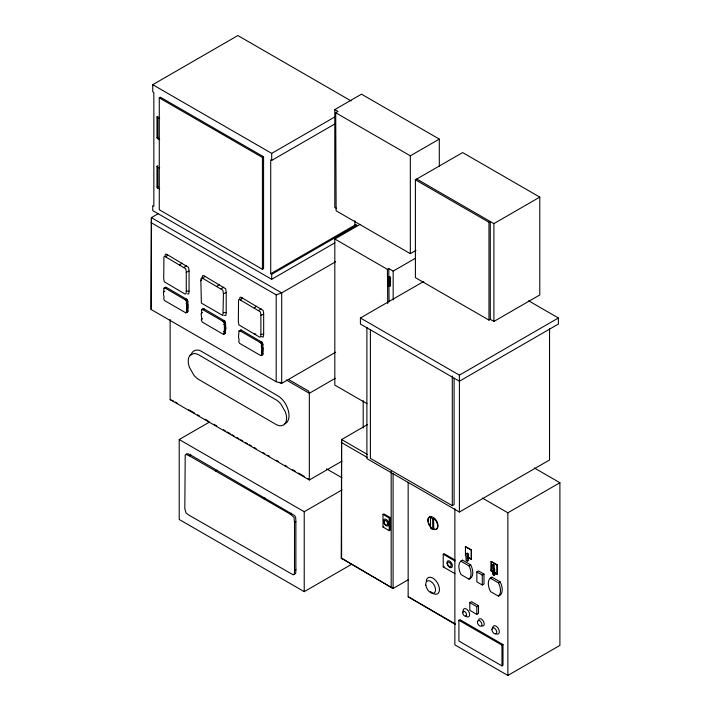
<?xml version="1.0" encoding="UTF-8"?>
<svg xmlns="http://www.w3.org/2000/svg" width="711" height="711" viewBox="0 0 711 711"><rect width="100%" height="100%" fill="white"/><g stroke="black" fill="none" stroke-linecap="round" stroke-linejoin="round"><path stroke-width="1.07" d="M294.523 522.407L293.99 517.412L290.666 514.337L189.33 455.822L186.326 454.471L185.207 454.88L184.833 508.818L186.024 512.942L189.33 515.377L293.314 574.888L294.256 574.195L294.505 572.142L294.523 522.407L295.883 521.625L295.705 517.786L294.683 515.599L190.69 455.04L188.051 453.769L186.717 453.902M186.282 291.234L186.06 293.714L185.073 294.078L164.312 281.814L163.717 278.721L163.93 256.849L164.437 256.387L165.539 256.795L185.678 268.749L186.264 271.371L186.282 291.234L189.055 291.075L189.046 270.438L188.531 267.345L166.525 254.191L165.45 254.174L165.059 256.093M189.055 291.075L188.735 293.883L187.562 294.007M200.866 280.783L201.097 278.303L202.075 277.939L222.836 290.204L223.441 293.812L222.952 315.551L201.355 303.082L200.866 280.783L201.755 279.307M202.368 276.161L202.973 275.45L204.146 275.886L225.698 288.799L226.214 291.892L226.196 313.551L225.805 315.471L224.507 315.346M260.893 334.312L260.67 336.792L259.684 337.156L238.923 324.891L238.327 321.799L238.549 299.926L239.056 299.464L240.158 299.873L260.297 311.827L260.884 314.449L260.893 334.312L263.665 334.152L263.665 313.515L263.15 310.423L241.136 297.269L240.06 297.251L239.669 299.171M263.665 334.152L263.257 337.094L261.452 336.694M202.217 277.548L202.271 276.757M335.672 352.194L281.698 383.353L276.197 381.709L151.096 309.481L151.39 217.646L158.011 213.815M408.425 579.652L393.085 588.512L341.244 558.091L341.6 439.54L367.489 424.6M388.153 276.943L389.379 277.957L390.499 277.308L389.592 276.561L388.153 276.943L388.082 285.778L389.379 286.311L390.499 285.662L390.499 277.308M388.082 285.778L388.748 284.951M186.478 312.564L186.94 306.37L186.282 303.277L186.664 302.113L185.802 300.131L165.263 288.142L163.992 288.186L163.459 294.221L164.072 297.002L163.69 298.753L164.579 300.584L185.82 312.849L187.873 311.356L187.837 301.437L186.975 299.455L166.436 287.457L165.761 287.208L164.908 288.195M224.418 330.473L224.329 323.567L223.476 321.594L202.262 309.347L201.4 310.334L201.782 311.933L201.124 314.28L201.737 318.466L201.364 320.208L202.244 322.039L222.801 334.063L224.152 334.019L223.992 331.308L225.583 329.797L225.778 328.562L225.503 322.892L224.64 320.919L204.101 308.921L202.831 308.974L201.4 310.334M261.515 355.349L261.968 349.154L261.319 346.061L261.692 344.897L260.839 342.915L240.291 330.926L239.02 330.971L238.487 337.005L239.1 339.787L238.727 341.538L239.607 343.369L260.848 355.633L262.91 354.149L262.866 344.222L262.004 342.24L241.464 330.242L240.789 329.993L239.936 330.979M151.096 309.481L151.39 217.646L281.698 292.879L335.672 261.719M186.353 454.649L186.566 454.098M191.152 354.798C192.05 350.327 197.48 348.728 201.089 351.136L278.579 396.258C283.742 399.715 287.075 405.43 288.515 411.385A17.571 10.15 60 0 1 288.515 419.49L287.048 422.316L284.747 423.952M223.485 334.303L225.316 333.343L225.583 329.797M166.045 257.08L167.529 254.742M203.213 278.534L204.688 276.197M240.665 300.158L242.14 297.82M179.67 264.945L182.016 263.106M216.828 286.4L219.175 284.56M254.28 308.023L256.627 306.183M183.945 267.416L186.566 265.727M221.103 288.87L223.725 287.182M258.555 310.494L261.177 308.805M334.828 242.851L271.7 279.299L152.732 210.607L152.732 205.603L153.843 206.243L153.843 92.377L152.732 91.728L152.732 84.698L237.865 35.55L351.074 100.909M159.273 97.878L160.41 97.22L263.568 156.776L263.568 268.634L262.421 269.3L159.273 209.745L159.273 97.878L262.421 157.433L263.568 156.776M159.708 139.329L157.878 138.823L156.998 137.765L156.998 116.906L157.958 116.355M156.998 137.765L157.958 137.214M159.708 188.717L157.878 188.211L156.998 187.153L156.998 166.294L157.958 165.743M156.998 187.153L157.958 186.593M336.596 208.456L334.792 207.408L334.792 109.592L361.49 94.172L439.3 139.098L439.3 166.578M415.935 250.414L410.327 253.649L336.125 210.811L335.708 112.747L337.983 111.431L334.792 109.592M152.732 84.698L271.7 153.38L334.828 116.942M270.713 273.717L355.847 224.569L356.833 225.138L271.7 274.286L270.713 273.717L270.713 159.851L271.7 160.419L334.828 123.972M163.992 288.186L165.761 287.208M165.263 288.142L166.436 287.457M163.663 291.839L164.836 291.163M335.708 112.747L410.327 155.825L439.3 139.098M185.136 299.607L186.309 298.931M185.802 300.131L186.975 299.455M186.406 301.126L187.58 300.451M186.664 302.113L187.837 301.437M186.504 302.939L187.677 302.264M186.282 303.277L187.455 302.602M186.735 305.161L187.908 304.486M186.94 306.37L188.113 305.694M186.94 307.774L188.113 307.099M186.744 309.018L187.917 308.343M186.326 309.854L187.5 309.178M186.469 310.396L187.642 309.72M186.709 311.311L187.873 310.636M415.411 179.812L462.621 152.563L539.791 197.116L539.791 294.941L493.905 321.434L490.288 319.337L488.964 320.101L415.411 277.637L415.411 179.812L488.964 222.276L490.288 221.521L490.288 319.337M186.709 312.04L187.873 311.356M185.82 312.849L187.651 311.88M201.657 309.649L203.426 308.672M202.928 309.596L204.101 308.921M201.329 313.302L202.502 312.627M366.983 403.67L334.81 385.104L334.81 238.994L360.184 224.347M201.364 319.479L202.528 318.804M222.801 321.07L223.974 320.394M223.476 321.594L224.64 320.919M224.072 322.59L225.245 321.914M224.329 323.567L225.503 322.892M224.178 324.403L225.343 323.727M223.956 324.74L225.12 324.065M224.4 326.625L225.574 325.949M224.605 327.833L225.778 327.158M224.605 329.237L225.778 328.562M223.992 331.308L225.165 330.633M224.134 331.859L225.307 331.184M224.374 332.766L225.547 332.09M224.374 333.495L225.547 332.819M239.02 330.971L240.789 329.993M240.291 330.926L241.464 330.242M260.164 342.391L261.337 341.715M334.81 238.994L387.415 269.362L388.775 268.58L393.165 271.104L415.108 258.44M260.839 342.915L262.004 342.24M261.435 343.911L262.608 343.235M261.692 344.897L262.866 344.222M261.532 345.724L262.706 345.048M261.319 346.061L262.483 345.386M261.764 347.946L262.937 347.27M261.968 349.154L263.141 348.479M261.968 350.559L263.141 349.883M261.781 351.803L262.946 351.127M261.355 352.638L262.528 351.963M261.497 353.18L262.67 352.505M261.737 354.096L262.91 353.42M261.737 354.825L262.91 354.149M260.848 355.633L262.679 354.673M416.735 179.048L493.905 223.609L539.791 197.116M528.602 300.797L558.393 317.995L558.393 324.047L459.404 381.203L360.415 324.047L360.415 317.995L423.845 281.378M351.563 564.321L304.228 591.65L179.216 519.474L179.216 439.54L209.505 422.058M189.33 455.822L190.69 455.04M335.308 378.296L309.338 393.29L286.302 379.985M215.682 471.038L217.042 470.247M360.415 317.995L459.404 375.15L558.393 317.995M263.665 498.74L265.025 497.949M342.044 461.101L309.338 479.987L170.142 399.626L170.142 319.515M290.008 513.955L291.377 513.164M179.216 439.54L304.228 511.724L342.098 489.861M382.998 514.409L383.896 513.893L390.152 517.501L390.152 530.157L389.246 530.673L382.998 527.064L382.998 514.409L389.246 518.017L390.152 517.501M294.523 570.258L295.883 569.467M382.998 527.064L383.896 526.549M432.777 529.135L432.635 518.701L433.586 518.15L433.728 528.584L432.039 529.055L430.484 527.891L430.484 517.519L431.435 516.968A6.977 4.026 60 0 0 427.826 519.643A6.977 4.026 60 0 0 430.253 526.709M370.395 329.824L370.395 458.399L452.294 505.681L454.098 504.641L454.098 378.279M430.484 527.891L431.435 527.34M366.894 327.309L366.894 458.613L459.404 512.027L549.541 459.981L549.541 328.695M432.039 529.055L433.728 528.584M482.307 498.038L507.858 512.791L559.904 482.733L559.904 645.401L507.858 675.45L454.871 644.859L454.871 508.756M454.987 573.67L443.229 566.88L443.229 554.225L444.126 553.7L454.978 559.975M465.456 555.735L465.456 546.546L471.446 550.003L471.446 559.202L468.38 557.7L468.38 555.469A1.324 0.764 60 0 0 468.273 553.727A1.324 0.764 60 0 0 466.878 553.416M465.216 546.679L471.446 550.003M443.229 566.88L444.126 566.356M467.296 556.1A1.324 0.764 60 0 0 467.323 554.571A1.324 0.764 60 0 0 465.989 553.798A1.324 0.764 60 0 0 466.025 555.362L466.025 560.384L467.296 561.112L467.296 556.1L468.38 555.469M460.826 561.148L462.541 560.152L470.7 564.863A12.78 7.377 60 0 1 470.7 578.176L468.984 579.172L461.075 574.604A12.727 7.35 60 0 1 460.826 561.148L468.984 565.858L470.7 564.863M467.296 558.331L468.62 557.566L471.446 559.202M467.296 561.112L468.62 560.348L468.62 557.566M492.759 571.777L491.034 570.773L491.265 561.45L497.256 564.907L497.256 574.097L494.856 572.986L494.518 570.586A1.564 0.907 60 0 0 494.323 568.587L494.056 564.952L492.803 564.347L491.71 564.978L491.968 568.489A1.68 0.969 60 0 0 492.314 570.755L492.696 574.524L493.994 575.27L495.318 574.506L495.087 572.844L493.763 573.608M476.841 571.964L478.556 570.977L483.995 574.115L483.995 583.998L482.28 584.993L476.841 581.847L476.841 571.964L482.28 575.11L483.995 574.115M491.71 564.978L492.972 565.574L494.056 564.952M491.034 561.583L497.256 564.907M493.994 575.27L493.434 571.217A1.564 0.907 60 0 0 493.23 569.218L494.323 568.587M491.034 570.773L492.999 571.635M493.434 571.217L494.518 570.586M490.279 578.15L491.994 577.154L500.171 581.882A12.78 7.377 60 0 1 500.153 595.178L498.438 596.173L490.528 591.605A12.727 7.35 60 0 1 490.279 578.15L498.438 582.86L500.153 581.865M469.811 602.644L471.526 601.657L478.512 605.692L478.512 613.371L476.797 614.357L469.811 610.322L469.811 602.644L476.797 606.679L478.512 605.692M458.897 620.268L459.928 619.672L502.997 644.539L502.997 665.309L501.966 665.914L458.897 641.046L458.897 620.268L501.966 645.135L502.997 644.539M186.282 272.357L189.055 270.989M223.441 293.812L226.214 292.443M260.893 315.435L263.665 314.066M224.658 333.628L225.316 333.343M151.096 222.632L276.197 294.852L281.698 292.879L281.698 383.353L279.779 382.251M294.683 574.106L295.616 573.413L295.874 571.351L295.883 521.625M254.28 334.09L255.844 333.966M223.441 312.689L226.214 312.529M156.998 116.906L157.878 117.964L159.708 118.479M156.998 166.294L157.878 167.352L159.708 167.858M186.309 311.925L186.993 312.173M261.337 354.709L262.021 354.958M430.484 517.519L432.635 518.701M170.142 399.626L173.564 401.093M534.352 467.989L559.904 482.733M288.515 379.496L308.69 391.148L309.338 393.29L309.338 479.987L308.041 478.601M367.338 454.409L341.6 439.54L341.6 558.784M341.244 442.429L367.178 457.395M326.545 468.86L341.929 477.739M495.087 572.844L497.256 574.097M443.229 554.225L454.987 561.015M175.386 402.008L177.306 403.119M188.842 409.785L194.61 413.109M197.489 414.78L199.418 415.891M205.186 419.214L208.065 420.885M213.833 424.209L216.722 425.88M223.45 429.764L225.369 430.875M227.298 431.986L230.177 433.648M232.097 434.759L234.026 435.87M236.905 437.532L238.834 438.643M240.753 439.754L242.673 440.864M245.562 442.526L247.481 443.637M249.401 444.748L251.33 445.859M254.209 447.521L256.129 448.632M262.866 452.516L264.785 453.627M267.665 455.289L269.593 456.4M276.321 460.284L278.241 461.395M284.969 465.278L286.897 466.389M292.665 469.722L295.545 471.384M298.433 473.055L304.201 476.379M341.244 558.091L393.085 588.512L393.085 473.686M408.158 482.165L408.158 596.725L455.218 623.894M455.227 624.391L408.158 596.725M433.586 518.15L433.986 518.443A6.977 4.026 60 0 1 437.478 527.429A6.977 4.026 60 0 1 431.435 527.971M492.972 565.574L493.23 569.218M388.775 268.58L388.855 277.414M388.935 286.249L389.077 301.704M387.415 269.362L387.726 303.597M507.858 512.791L507.858 675.45M501.966 645.135L501.966 665.914M497.025 565.041L497.025 574.239M493.905 223.609L493.905 321.434M491.265 561.45L491.265 570.64M488.964 222.276L488.964 320.101M482.28 575.11L482.28 584.993M476.797 606.679L476.797 614.357M471.215 550.145L471.215 559.335M459.404 375.15L459.404 512.027M452.294 375.995L452.294 505.681M410.327 155.825L410.327 253.649M393.165 271.104L393.165 299.891M391.183 471.26L391.183 586.931M390.143 277.752L390.143 286.098M389.379 277.957L389.379 286.311M389.246 518.017L389.246 530.673M388.562 277.832L388.562 286.178M363.205 400.595L363.205 428.031M354.878 220.703L354.878 225.129M304.228 511.724L304.228 591.65M276.197 294.852L276.197 381.709M271.7 153.38L271.7 160.419M271.7 274.286L271.7 279.299M262.421 157.433L262.421 269.3M157.878 117.964L157.878 138.823M157.878 167.352L157.878 188.211M463.217 611.975A4.613 2.666 60 0 1 466.043 608.847A4.613 2.666 60 0 1 469.615 614.944A4.613 2.666 60 0 1 465.545 615.957M468.984 565.858A12.78 7.377 60 0 1 468.984 579.172M461.439 561.557A12.727 7.35 60 0 1 462.541 560.152M478.539 620.73A3.999 2.311 60 0 1 481.125 618.961A3.999 2.311 60 0 1 484.155 623.405A3.999 2.311 60 0 1 482.102 625.938M492.785 628.035A4.604 2.657 60 0 1 496.047 626.151A4.604 2.657 60 0 1 499.3 631.795A4.604 2.657 60 0 1 496.047 633.679M498.438 582.86A12.78 7.377 60 0 1 498.438 596.173M490.892 578.558A12.727 7.35 60 0 1 491.994 577.154M434.385 529.215A6.977 4.026 60 0 1 433.106 528.673M429.622 524.994A6.977 4.026 60 0 1 428.831 523.358M428.342 521.705A6.977 4.026 60 0 1 431.417 516.657A6.977 4.026 60 0 1 437.576 523.154A6.977 4.026 60 0 1 435.567 529.331M426.253 581.207A9.359 5.404 60 0 1 434.039 578.923A9.359 5.404 60 0 1 439.22 591.463A9.359 5.404 60 0 1 430.528 591.57M190.21 355.162L189.357 356.291A14.869 8.585 60 0 0 189.357 367.214L193.899 375.195A15.633 9.03 60 0 0 198.671 379.452L276.17 424.547A15.633 9.03 60 0 0 280.943 425.8L283.573 425.036L285.484 423.054A14.869 8.585 60 0 0 285.484 412.131L280.943 404.15A15.633 9.03 60 0 0 276.17 399.893L198.671 354.807A15.633 9.03 60 0 0 193.899 353.545L190.21 355.162M462.719 612.678A2.72 1.573 60 0 0 465.625 616.25A2.72 1.573 60 0 0 465.589 612.375A2.72 1.573 60 0 0 462.719 612.678M491.914 629.511A3.413 1.973 60 0 0 495.531 634.016A3.413 1.973 60 0 0 495.531 629.191A3.413 1.973 60 0 0 491.914 629.511M477.419 622.063A3.164 1.822 60 0 0 480.778 626.231A3.164 1.822 60 0 0 480.778 621.761A3.164 1.822 60 0 0 477.419 622.063M447.583 563.965A2.551 1.475 60 0 0 450.587 566.676A2.551 1.475 60 0 0 449.814 562.73A2.551 1.475 60 0 0 447.583 563.965M447.086 563.512A3.804 2.195 60 0 0 451.574 567.556A3.804 2.195 60 0 0 450.41 561.672A3.804 2.195 60 0 0 447.086 563.512M425.818 585.153A6.923 3.999 60 0 0 433.763 593.17A6.923 3.999 60 0 0 432.359 582.7A6.923 3.999 60 0 0 425.818 585.153M384.109 522.283A2.551 1.475 60 0 0 387.122 524.985A2.551 1.475 60 0 0 386.34 521.047A2.551 1.475 60 0 0 384.109 522.283M383.611 521.83A3.804 2.195 60 0 0 388.099 525.873A3.804 2.195 60 0 0 386.944 519.981A3.804 2.195 60 0 0 383.611 521.83"/></g></svg>
